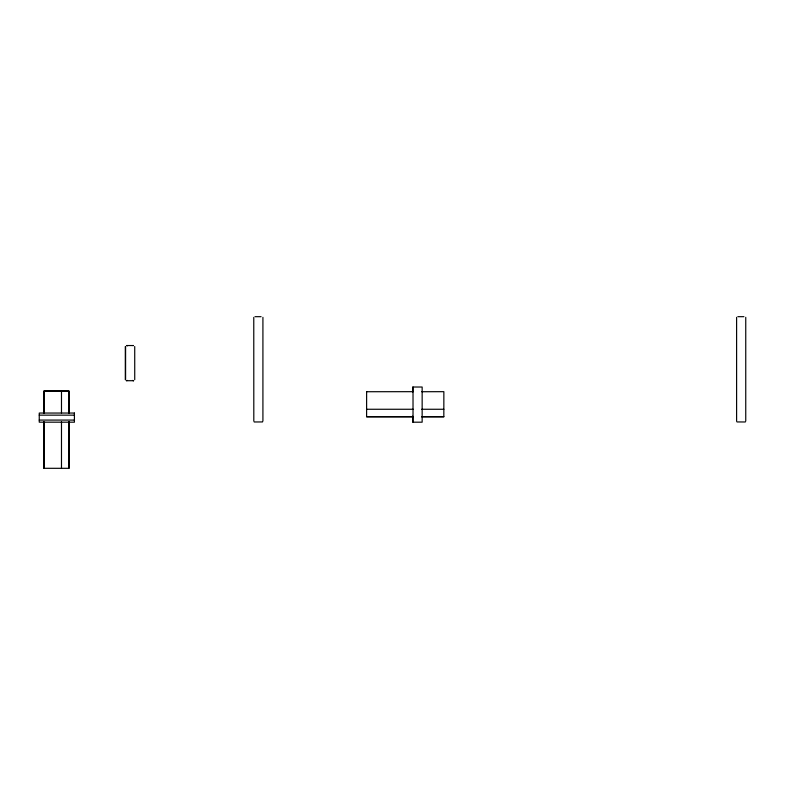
<?xml version="1.0" encoding="UTF-8"?>
<svg xmlns="http://www.w3.org/2000/svg" width="785" height="785" viewBox="0 0 785 785"><rect width="100%" height="100%" fill="white"/><g stroke="black" fill="none" stroke-linecap="round" stroke-linejoin="round"><path stroke-width="1.18" d="M253.771 317.385L253.81 421.143M736.605 317.336L736.605 421.143M262.553 421.938L254.183 421.977M745.338 421.977L736.968 421.938M132.959 345.606L133.332 345.537M127.415 380.421L126.434 380.705M254.988 316.679L261.081 316.679M737.831 316.679L743.915 316.679M126.591 345.537L133.47 345.537M126.591 380.705L133.47 380.705M366.605 391.725L413.214 391.676M421.771 391.725L443.859 391.676L443.829 416.776L421.771 416.776M366.624 409.26L413.214 409.26M421.79 409.26L443.859 409.26M39.25 415.157L74.418 415.157M366.624 416.717L413.214 416.717M421.79 416.717L443.859 416.717M413.185 416.776L366.605 416.776L366.624 391.676M39.25 420.083L74.418 420.083M43.96 468.321L43.96 421.741L43.901 468.302L69.001 468.321L69.001 421.741M126.434 345.537L127.415 345.822M133.234 380.627L133.607 380.705M133.332 380.705L132.636 380.421M745.75 317.336L745.75 421.143M262.916 317.336L262.916 421.143M413.018 387.025L413.018 422.193M412.733 391.872L412.733 387.025L422.153 387.025L422.153 422.193L412.733 422.193L412.733 416.128M134.726 346.519L134.735 379.724M125.59 346.519L125.59 379.724M125.306 346.519L125.306 379.724M69.001 413.155L69.001 391.087L43.96 391.087L43.96 413.155L43.901 391.067L68.952 391.067L68.952 413.136M68.952 421.712L68.952 468.302M61.485 391.067L61.485 413.136M61.485 421.712L61.485 468.302M133.234 345.606L133.234 345.606M74.418 413.047L39.25 413.047L39.25 422.173L74.418 422.193L74.418 413.047"/></g></svg>
